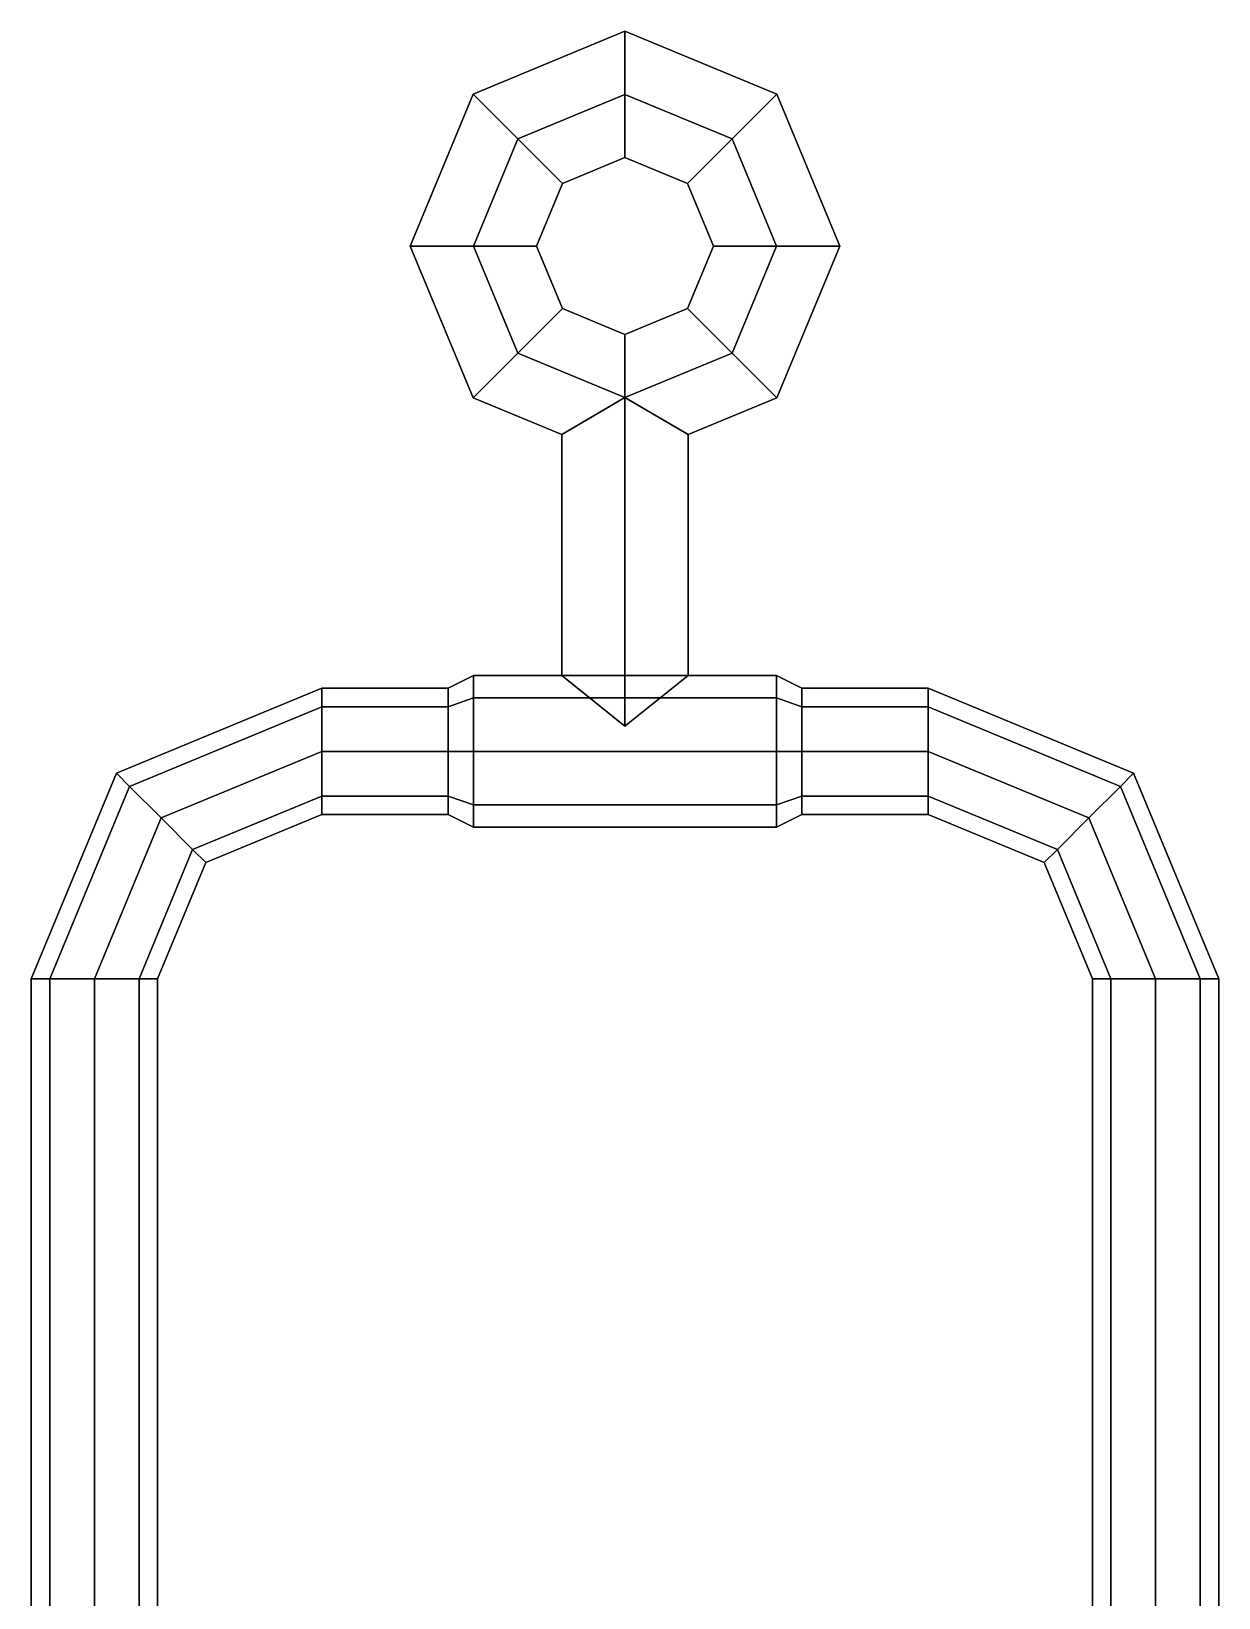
# Model space of a CAD drawing. Extents: x -0.33 to 0.25, y -0.39 to 1.43.
# Drawn here: x -0.235 to 0.235, y 0.805 to 1.425 of the extents above; entities that cross this region are included whole.
import ezdxf

# ---------------------------------------------------------------- set-up
doc = ezdxf.new("R2010")
doc.units = 0
doc.layers.add('TURRET', color=2, linetype='CONTINUOUS')

msp = doc.modelspace()

# ---------------------------------------------------------------- linework, layer by layer
at = {"layer": 'TURRET'}
for points in [[(-0.0601, 1.4001, 0.04), (-0.04243, 1.38243, 0.065), (0, 1.4, 0.065), (0, 1.425, 0.04)], [(-0.04243, 1.38243, 0.015), (-0.0601, 1.4001, 0.04), (0, 1.425, 0.04), (0, 1.4, 0.015)], [(0, 1.425, 0.04), (0, 1.4, 0.065), (0.04243, 1.38243, 0.065), (0.0601, 1.4001, 0.04)], [(0, 1.4, 0.015), (0, 1.425, 0.04), (0.0601, 1.4001, 0.04), (0.04243, 1.38243, 0.015)], [(-0.085, 1.34, 0.04), (-0.06, 1.34, 0.065), (-0.04243, 1.38243, 0.065), (-0.0601, 1.4001, 0.04)], [(-0.06, 1.34, 0.015), (-0.085, 1.34, 0.04), (-0.0601, 1.4001, 0.04), (-0.04243, 1.38243, 0.015)], [(-0.04243, 1.38243, 0.065), (-0.02475, 1.36475, 0.04), (0, 1.375, 0.04), (0, 1.4, 0.065)], [(-0.02475, 1.36475, 0.04), (-0.04243, 1.38243, 0.015), (0, 1.4, 0.015), (0, 1.375, 0.04)], [(0, 1.4, 0.065), (0, 1.375, 0.04), (0.02475, 1.36475, 0.04), (0.04243, 1.38243, 0.065)], [(0, 1.375, 0.04), (0, 1.4, 0.015), (0.04243, 1.38243, 0.015), (0.02475, 1.36475, 0.04)], [(0.0601, 1.4001, 0.04), (0.04243, 1.38243, 0.065), (0.06, 1.34, 0.065), (0.085, 1.34, 0.04)], [(0.04243, 1.38243, 0.015), (0.0601, 1.4001, 0.04), (0.085, 1.34, 0.04), (0.06, 1.34, 0.015)], [(-0.06, 1.34, 0.065), (-0.035, 1.34, 0.04), (-0.02475, 1.36475, 0.04), (-0.04243, 1.38243, 0.065)], [(-0.035, 1.34, 0.04), (-0.06, 1.34, 0.015), (-0.04243, 1.38243, 0.015), (-0.02475, 1.36475, 0.04)], [(0.04243, 1.38243, 0.065), (0.02475, 1.36475, 0.04), (0.035, 1.34, 0.04), (0.06, 1.34, 0.065)], [(0.02475, 1.36475, 0.04), (0.04243, 1.38243, 0.015), (0.06, 1.34, 0.015), (0.035, 1.34, 0.04)], [(-0.0601, 1.2799, 0.04), (-0.04243, 1.29757, 0.065), (-0.06, 1.34, 0.065), (-0.085, 1.34, 0.04)], [(-0.04243, 1.29757, 0.015), (-0.0601, 1.2799, 0.04), (-0.085, 1.34, 0.04), (-0.06, 1.34, 0.015)], [(-0.04243, 1.29757, 0.065), (-0.02475, 1.31525, 0.04), (-0.035, 1.34, 0.04), (-0.06, 1.34, 0.065)], [(-0.02475, 1.31525, 0.04), (-0.04243, 1.29757, 0.015), (-0.06, 1.34, 0.015), (-0.035, 1.34, 0.04)], [(0.06, 1.34, 0.065), (0.035, 1.34, 0.04), (0.02475, 1.31525, 0.04), (0.04243, 1.29757, 0.065)], [(0.035, 1.34, 0.04), (0.06, 1.34, 0.015), (0.04243, 1.29757, 0.015), (0.02475, 1.31525, 0.04)], [(0.085, 1.34, 0.04), (0.06, 1.34, 0.065), (0.04243, 1.29757, 0.065), (0.0601, 1.2799, 0.04)], [(0.06, 1.34, 0.015), (0.085, 1.34, 0.04), (0.0601, 1.2799, 0.04), (0.04243, 1.29757, 0.015)], [(0, 1.28, 0.065), (0, 1.305, 0.04), (-0.02475, 1.31525, 0.04), (-0.04243, 1.29757, 0.065)], [(0, 1.305, 0.04), (0, 1.28, 0.015), (-0.04243, 1.29757, 0.015), (-0.02475, 1.31525, 0.04)], [(0.04243, 1.29757, 0.065), (0.02475, 1.31525, 0.04), (0, 1.305, 0.04), (0, 1.28, 0.065)], [(0.02475, 1.31525, 0.04), (0.04243, 1.29757, 0.015), (0, 1.28, 0.015), (0, 1.305, 0.04)], [(-0.025, 1.26536, 0.04), (0, 1.28, 0.065), (-0.04243, 1.29757, 0.065), (-0.0601, 1.2799, 0.04)], [(0, 1.28, 0.015), (-0.025, 1.26536, 0.04), (-0.0601, 1.2799, 0.04), (-0.04243, 1.29757, 0.015)], [(0.0601, 1.2799, 0.04), (0.04243, 1.29757, 0.065), (0, 1.28, 0.065), (0.025, 1.26536, 0.04)], [(0.04243, 1.29757, 0.015), (0.0601, 1.2799, 0.04), (0.025, 1.26536, 0.04), (0, 1.28, 0.015)], [(-0.025, 1.17, 0.04), (0, 1.15, 0.065), (0, 1.28, 0.065), (-0.025, 1.26536, 0.04)], [(0, 1.15, 0.015), (-0.025, 1.17, 0.04), (-0.025, 1.26536, 0.04), (0, 1.28, 0.015)], [(0, 1.15, 0.065), (0.025, 1.17, 0.04), (0.025, 1.26536, 0.04), (0, 1.28, 0.065)], [(0.025, 1.17, 0.04), (0, 1.15, 0.015), (0, 1.28, 0.015), (0.025, 1.26536, 0.04)], [(-0.06, 1.16121, 0.06121), (-0.06, 1.17, 0.04), (-0.07, 1.165, 0.04), (-0.07, 1.15768, 0.05768)], [(-0.06, 1.17, 0.04), (-0.06, 1.16121, 0.01879), (-0.07, 1.15768, 0.02232), (-0.07, 1.165, 0.04)], [(-0.06, 1.17, 0.04), (-0.06, 1.16121, 0.06121), (0.06, 1.16121, 0.06121), (0.06, 1.17, 0.04)], [(-0.06, 1.16121, 0.01879), (-0.06, 1.17, 0.04), (0.06, 1.17, 0.04), (0.06, 1.16121, 0.01879)], [(0.06, 1.17, 0.04), (0.06, 1.16121, 0.06121), (0.07, 1.15768, 0.05768), (0.07, 1.165, 0.04)], [(0.06, 1.16121, 0.01879), (0.06, 1.17, 0.04), (0.07, 1.165, 0.04), (0.07, 1.15768, 0.02232)], [(-0.20132, 1.13132, 0.04), (-0.19614, 1.12614, 0.05768), (-0.12, 1.15768, 0.05768), (-0.12, 1.165, 0.04)], [(-0.19614, 1.12614, 0.02232), (-0.20132, 1.13132, 0.04), (-0.12, 1.165, 0.04), (-0.12, 1.15768, 0.02232)], [(-0.12, 1.165, 0.04), (-0.12, 1.15768, 0.05768), (-0.07, 1.15768, 0.05768), (-0.07, 1.165, 0.04)], [(-0.12, 1.15768, 0.02232), (-0.12, 1.165, 0.04), (-0.07, 1.165, 0.04), (-0.07, 1.15768, 0.02232)], [(-0.06, 1.16121, 0.01879), (-0.06, 1.14, 0.01), (-0.07, 1.14, 0.015), (-0.07, 1.15768, 0.02232)], [(-0.06, 1.14, 0.07), (-0.06, 1.16121, 0.06121), (-0.07, 1.15768, 0.05768), (-0.07, 1.14, 0.065)], [(-0.06, 1.16121, 0.06121), (-0.06, 1.14, 0.07), (0.06, 1.14, 0.07), (0.06, 1.16121, 0.06121)], [(-0.06, 1.14, 0.01), (-0.06, 1.16121, 0.01879), (0.06, 1.16121, 0.01879), (0.06, 1.14, 0.01)], [(0.06, 1.16121, 0.06121), (0.06, 1.14, 0.07), (0.07, 1.14, 0.065), (0.07, 1.15768, 0.05768)], [(0.06, 1.14, 0.01), (0.06, 1.16121, 0.01879), (0.07, 1.15768, 0.02232), (0.07, 1.14, 0.015)], [(0.12, 1.15768, 0.05768), (0.12, 1.165, 0.04), (0.07, 1.165, 0.04), (0.07, 1.15768, 0.05768)], [(0.12, 1.165, 0.04), (0.12, 1.15768, 0.02232), (0.07, 1.15768, 0.02232), (0.07, 1.165, 0.04)], [(0.12, 1.165, 0.04), (0.12, 1.15768, 0.05768), (0.19614, 1.12614, 0.05768), (0.20132, 1.13132, 0.04)], [(0.12, 1.15768, 0.02232), (0.12, 1.165, 0.04), (0.20132, 1.13132, 0.04), (0.19614, 1.12614, 0.02232)], [(-0.19614, 1.12614, 0.05768), (-0.18364, 1.11364, 0.065), (-0.12, 1.14, 0.065), (-0.12, 1.15768, 0.05768)], [(-0.18364, 1.11364, 0.015), (-0.19614, 1.12614, 0.02232), (-0.12, 1.15768, 0.02232), (-0.12, 1.14, 0.015)], [(-0.12, 1.14, 0.015), (-0.12, 1.15768, 0.02232), (-0.07, 1.15768, 0.02232), (-0.07, 1.14, 0.015)], [(-0.12, 1.15768, 0.05768), (-0.12, 1.14, 0.065), (-0.07, 1.14, 0.065), (-0.07, 1.15768, 0.05768)], [(0.12, 1.14, 0.065), (0.12, 1.15768, 0.05768), (0.07, 1.15768, 0.05768), (0.07, 1.14, 0.065)], [(0.12, 1.15768, 0.02232), (0.12, 1.14, 0.015), (0.07, 1.14, 0.015), (0.07, 1.15768, 0.02232)], [(0.12, 1.15768, 0.05768), (0.12, 1.14, 0.065), (0.18364, 1.11364, 0.065), (0.19614, 1.12614, 0.05768)], [(0.12, 1.14, 0.015), (0.12, 1.15768, 0.02232), (0.19614, 1.12614, 0.02232), (0.18364, 1.11364, 0.015)], [(-0.18364, 1.11364, 0.065), (-0.17114, 1.10114, 0.05768), (-0.12, 1.12232, 0.05768), (-0.12, 1.14, 0.065)], [(-0.17114, 1.10114, 0.02232), (-0.18364, 1.11364, 0.015), (-0.12, 1.14, 0.015), (-0.12, 1.12232, 0.02232)], [(-0.12, 1.12232, 0.02232), (-0.12, 1.14, 0.015), (-0.07, 1.14, 0.015), (-0.07, 1.12232, 0.02232)], [(-0.12, 1.14, 0.065), (-0.12, 1.12232, 0.05768), (-0.07, 1.12232, 0.05768), (-0.07, 1.14, 0.065)], [(-0.06, 1.14, 0.01), (-0.06, 1.11879, 0.01879), (-0.07, 1.12232, 0.02232), (-0.07, 1.14, 0.015)], [(-0.06, 1.11879, 0.06121), (-0.06, 1.14, 0.07), (-0.07, 1.14, 0.065), (-0.07, 1.12232, 0.05768)], [(-0.06, 1.14, 0.07), (-0.06, 1.11879, 0.06121), (0.06, 1.11879, 0.06121), (0.06, 1.14, 0.07)], [(-0.06, 1.11879, 0.01879), (-0.06, 1.14, 0.01), (0.06, 1.14, 0.01), (0.06, 1.11879, 0.01879)], [(0.06, 1.14, 0.07), (0.06, 1.11879, 0.06121), (0.07, 1.12232, 0.05768), (0.07, 1.14, 0.065)], [(0.06, 1.11879, 0.01879), (0.06, 1.14, 0.01), (0.07, 1.14, 0.015), (0.07, 1.12232, 0.02232)], [(0.12, 1.12232, 0.05768), (0.12, 1.14, 0.065), (0.07, 1.14, 0.065), (0.07, 1.12232, 0.05768)], [(0.12, 1.14, 0.015), (0.12, 1.12232, 0.02232), (0.07, 1.12232, 0.02232), (0.07, 1.14, 0.015)], [(0.12, 1.14, 0.065), (0.12, 1.12232, 0.05768), (0.17114, 1.10114, 0.05768), (0.18364, 1.11364, 0.065)], [(0.12, 1.12232, 0.02232), (0.12, 1.14, 0.015), (0.18364, 1.11364, 0.015), (0.17114, 1.10114, 0.02232)], [(-0.235, 1.05, 0.04), (-0.22768, 1.05, 0.05768), (-0.19614, 1.12614, 0.05768), (-0.20132, 1.13132, 0.04)], [(-0.22768, 1.05, 0.02232), (-0.235, 1.05, 0.04), (-0.20132, 1.13132, 0.04), (-0.19614, 1.12614, 0.02232)], [(0.20132, 1.13132, 0.04), (0.19614, 1.12614, 0.05768), (0.22768, 1.05, 0.05768), (0.235, 1.05, 0.04)], [(0.19614, 1.12614, 0.02232), (0.20132, 1.13132, 0.04), (0.235, 1.05, 0.04), (0.22768, 1.05, 0.02232)], [(-0.22768, 1.05, 0.05768), (-0.21, 1.05, 0.065), (-0.18364, 1.11364, 0.065), (-0.19614, 1.12614, 0.05768)], [(-0.21, 1.05, 0.015), (-0.22768, 1.05, 0.02232), (-0.19614, 1.12614, 0.02232), (-0.18364, 1.11364, 0.015)], [(-0.17114, 1.10114, 0.05768), (-0.16596, 1.09596, 0.04), (-0.12, 1.115, 0.04), (-0.12, 1.12232, 0.05768)], [(-0.16596, 1.09596, 0.04), (-0.17114, 1.10114, 0.02232), (-0.12, 1.12232, 0.02232), (-0.12, 1.115, 0.04)], [(-0.12, 1.12232, 0.05768), (-0.12, 1.115, 0.04), (-0.07, 1.115, 0.04), (-0.07, 1.12232, 0.05768)], [(-0.12, 1.115, 0.04), (-0.12, 1.12232, 0.02232), (-0.07, 1.12232, 0.02232), (-0.07, 1.115, 0.04)], [(-0.06, 1.11, 0.04), (-0.06, 1.11879, 0.06121), (-0.07, 1.12232, 0.05768), (-0.07, 1.115, 0.04)], [(-0.06, 1.11879, 0.01879), (-0.06, 1.11, 0.04), (-0.07, 1.115, 0.04), (-0.07, 1.12232, 0.02232)], [(0.06, 1.11879, 0.06121), (0.06, 1.11, 0.04), (0.07, 1.115, 0.04), (0.07, 1.12232, 0.05768)], [(0.06, 1.11, 0.04), (0.06, 1.11879, 0.01879), (0.07, 1.12232, 0.02232), (0.07, 1.115, 0.04)], [(0.12, 1.115, 0.04), (0.12, 1.12232, 0.05768), (0.07, 1.12232, 0.05768), (0.07, 1.115, 0.04)], [(0.12, 1.12232, 0.02232), (0.12, 1.115, 0.04), (0.07, 1.115, 0.04), (0.07, 1.12232, 0.02232)], [(0.12, 1.12232, 0.05768), (0.12, 1.115, 0.04), (0.16596, 1.09596, 0.04), (0.17114, 1.10114, 0.05768)], [(0.12, 1.115, 0.04), (0.12, 1.12232, 0.02232), (0.17114, 1.10114, 0.02232), (0.16596, 1.09596, 0.04)], [(0.19614, 1.12614, 0.05768), (0.18364, 1.11364, 0.065), (0.21, 1.05, 0.065), (0.22768, 1.05, 0.05768)], [(0.18364, 1.11364, 0.015), (0.19614, 1.12614, 0.02232), (0.22768, 1.05, 0.02232), (0.21, 1.05, 0.015)], [(-0.06, 1.11879, 0.06121), (-0.06, 1.11, 0.04), (0.06, 1.11, 0.04), (0.06, 1.11879, 0.06121)], [(-0.06, 1.11, 0.04), (-0.06, 1.11879, 0.01879), (0.06, 1.11879, 0.01879), (0.06, 1.11, 0.04)], [(-0.21, 1.05, 0.065), (-0.19232, 1.05, 0.05768), (-0.17114, 1.10114, 0.05768), (-0.18364, 1.11364, 0.065)], [(-0.19232, 1.05, 0.02232), (-0.21, 1.05, 0.015), (-0.18364, 1.11364, 0.015), (-0.17114, 1.10114, 0.02232)], [(0.18364, 1.11364, 0.065), (0.17114, 1.10114, 0.05768), (0.19232, 1.05, 0.05768), (0.21, 1.05, 0.065)], [(0.17114, 1.10114, 0.02232), (0.18364, 1.11364, 0.015), (0.21, 1.05, 0.015), (0.19232, 1.05, 0.02232)], [(-0.19232, 1.05, 0.05768), (-0.185, 1.05, 0.04), (-0.16596, 1.09596, 0.04), (-0.17114, 1.10114, 0.05768)], [(-0.185, 1.05, 0.04), (-0.19232, 1.05, 0.02232), (-0.17114, 1.10114, 0.02232), (-0.16596, 1.09596, 0.04)], [(0.17114, 1.10114, 0.05768), (0.16596, 1.09596, 0.04), (0.185, 1.05, 0.04), (0.19232, 1.05, 0.05768)], [(0.16596, 1.09596, 0.04), (0.17114, 1.10114, 0.02232), (0.19232, 1.05, 0.02232), (0.185, 1.05, 0.04)], [(-0.235, 0.25, 0.04), (-0.22768, 0.25, 0.05768), (-0.22768, 1.05, 0.05768), (-0.235, 1.05, 0.04)], [(-0.22768, 0.25, 0.02232), (-0.235, 0.25, 0.04), (-0.235, 1.05, 0.04), (-0.22768, 1.05, 0.02232)], [(-0.22768, 0.25, 0.05768), (-0.21, 0.25, 0.065), (-0.21, 1.05, 0.065), (-0.22768, 1.05, 0.05768)], [(-0.21, 0.25, 0.015), (-0.22768, 0.25, 0.02232), (-0.22768, 1.05, 0.02232), (-0.21, 1.05, 0.015)], [(-0.21, 0.25, 0.065), (-0.19232, 0.25, 0.05768), (-0.19232, 1.05, 0.05768), (-0.21, 1.05, 0.065)], [(-0.19232, 0.25, 0.02232), (-0.21, 0.25, 0.015), (-0.21, 1.05, 0.015), (-0.19232, 1.05, 0.02232)], [(-0.19232, 0.25, 0.05768), (-0.185, 0.25, 0.04), (-0.185, 1.05, 0.04), (-0.19232, 1.05, 0.05768)], [(-0.185, 0.25, 0.04), (-0.19232, 0.25, 0.02232), (-0.19232, 1.05, 0.02232), (-0.185, 1.05, 0.04)], [(0.185, 0.25, 0.04), (0.19232, 0.25, 0.05768), (0.19232, 1.05, 0.05768), (0.185, 1.05, 0.04)], [(0.19232, 0.25, 0.02232), (0.185, 0.25, 0.04), (0.185, 1.05, 0.04), (0.19232, 1.05, 0.02232)], [(0.19232, 0.25, 0.05768), (0.21, 0.25, 0.065), (0.21, 1.05, 0.065), (0.19232, 1.05, 0.05768)], [(0.21, 0.25, 0.015), (0.19232, 0.25, 0.02232), (0.19232, 1.05, 0.02232), (0.21, 1.05, 0.015)], [(0.21, 0.25, 0.065), (0.22768, 0.25, 0.05768), (0.22768, 1.05, 0.05768), (0.21, 1.05, 0.065)], [(0.22768, 0.25, 0.02232), (0.21, 0.25, 0.015), (0.21, 1.05, 0.015), (0.22768, 1.05, 0.02232)], [(0.22768, 0.25, 0.05768), (0.235, 0.25, 0.04), (0.235, 1.05, 0.04), (0.22768, 1.05, 0.05768)], [(0.235, 0.25, 0.04), (0.22768, 0.25, 0.02232), (0.22768, 1.05, 0.02232), (0.235, 1.05, 0.04)]]:
    msp.add_3dface(points, dxfattribs=at)

doc.saveas('drawing.dxf')
